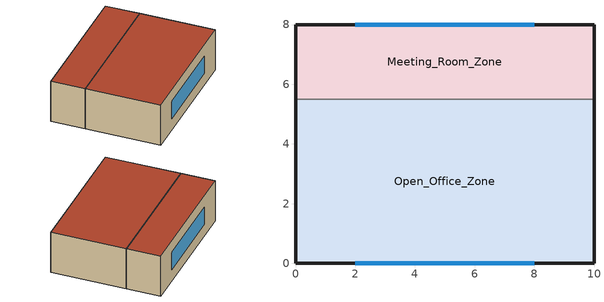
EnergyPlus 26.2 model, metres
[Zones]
Open_Office_Zone
 floor ground (Floor_Construction): 0,0 0,5.5 10,5.5 10,0 z0
 wall outside (Exterior_Wall_Construction): 0,5.5 0,0 10,0 10,5.5 z0:3.2
 wall to Meeting_Room_Zone (Interior_Partition_Construction): 0,5.5 10,5.5 z0:3.2
 window (Window_Construction): 2,0 8,0 z0.9:2.3
 roof outside (Roof_Construction): 0,5.5 0,0 10,0 10,5.5 z3.2
Meeting_Room_Zone
 floor ground (Floor_Construction): 0,5.5 0,8 10,8 10,5.5 z0
 wall outside (Exterior_Wall_Construction): 10,5.5 10,8 0,8 0,5.5 z0:3.2
 window (Window_Construction): 8,8 2,8 z0.9:2.3
 roof outside (Roof_Construction): 0,8 0,5.5 10,5.5 10,8 z3.2
[Building]
Passive_Commercial_Office: North Axis {deg}=0; Terrain=Suburbs; Loads Convergence Tolerance Value {W}=0.04; Temperature Convergence Tolerance Value {deltaC}=0.4; Solar Distribution=FullExterior; Maximum Number of Warmup Days=25; Minimum Number of Warmup Days=6
[Material]
MediumBrick_200mm: Rough, 0.2, 0.89, 1920, 790
Wall_Insulation; Roof_Insulation: VerySmooth, 0.05, 0.038, 30, 1200
Plaster_15mm: Smooth, 0.015, 0.72, 1600, 840
Roof_Concrete_100mm: Rough, 0.1, 1.13, 2000, 1000
Roof_Outer_Finish: Smooth, 0.01, 0.8, 1800, 840, 0.9, 0.7, 0.7
Floor_Concrete_150mm: Rough, 0.15, 1.13, 2000, 1000
Partition_Gypsum_12mm: Smooth, 0.012, 0.16, 800, 1090
[WindowMaterial:Glazing]
Clear_6mm_Glass: SpectralAverage, 0.006, 0.78, 0.07, 0.07, 0.88, 0.08, 0.08, 0, 0.84, 0.84, 0.9
[Construction]
Exterior_Wall_Construction: Plaster_15mm, MediumBrick_200mm, Wall_Insulation, Plaster_15mm
Roof_Construction: Roof_Outer_Finish, Roof_Insulation, Roof_Concrete_100mm, Plaster_15mm
Floor_Construction: Floor_Concrete_150mm
Interior_Partition_Construction: Partition_Gypsum_12mm, Plaster_15mm, Partition_Gypsum_12mm
Window_Construction: Clear_6mm_Glass
[Zone]
Open_Office_Zone: 0, 0, 0, 0, 1, 1, 3.2, 176
Meeting_Room_Zone: 0, 0, 0, 0, 1, 1, 3.2, 80
[People]
Office_Occupants: Open_Office_Zone, Office_Occupancy_Schedule, People, 4, , , 0.3, , Office_Activity_Sched
Meeting_Occupants: Meeting_Room_Zone, Office_Occupancy_Schedule, People, 5, , , 0.3, , Office_Activity_Sched
[Lights]
Office_Lights: Open_Office_Zone, Office_Lighting_Schedule, Watts/Area, , 8.5, , 0.2, 0.7, 0.1, General
Meeting_Lights: Meeting_Room_Zone, Office_Lighting_Schedule, Watts/Area, , 8.5, , 0.2, 0.7, 0.1, General
[ElectricEquipment]
Office_Plug_Loads: Open_Office_Zone, Office_Equipment_Schedule, Watts/Area, , 8, , 0.2, 0.5, 0
Meeting_Plug_Loads: Meeting_Room_Zone, Office_Equipment_Schedule, Watts/Area, , 8, , 0.2, 0.5, 0
[ZoneInfiltration:DesignFlowRate]
Office_Infiltration: Open_Office_Zone, Always_On, AirChanges/Hour, , , , 0.3
Meeting_Infiltration: Meeting_Room_Zone, Always_On, AirChanges/Hour, , , , 0.3
[ZoneVentilation:DesignFlowRate]
Office_Vent: Open_Office_Zone, Always_On, AirChanges/Hour, , , , 5, Natural, 0, 1, 1, 0, 0, 0, 20, , , , 1
Meeting_Vent: Meeting_Room_Zone, Always_On, AirChanges/Hour, , , , 5, Natural, 0, 1, 1, 0, 0, 0, 20, , , , 1
[Schedule:Constant]
Always_On: Fraction, 1
Office_Activity_Sched: AnyNumber, 130
[Schedule:Compact]
Office_Occupancy_Schedule: Fraction, Through: 12/31, For: Weekdays, Until: 09:00, 0, Until: 18:00, 1, Until: 24:00, 0, For: Weekends Holidays AllOtherDays, Until: 24:00, 0
Office_Lighting_Schedule: Fraction, Through: 12/31, For: Weekdays, Until: 08:00, 0.05, Until: 19:00, 1, Until: 24:00, 0.05, For: Weekends Holidays AllOtherDays, Until: 24:00, 0.05
Office_Equipment_Schedule: Fraction, Through: 12/31, For: Weekdays, Until: 08:00, 0.2, Until: 19:00, 1, Until: 24:00, 0.2, For: Weekends Holidays AllOtherDays, Until: 24:00, 0.2
